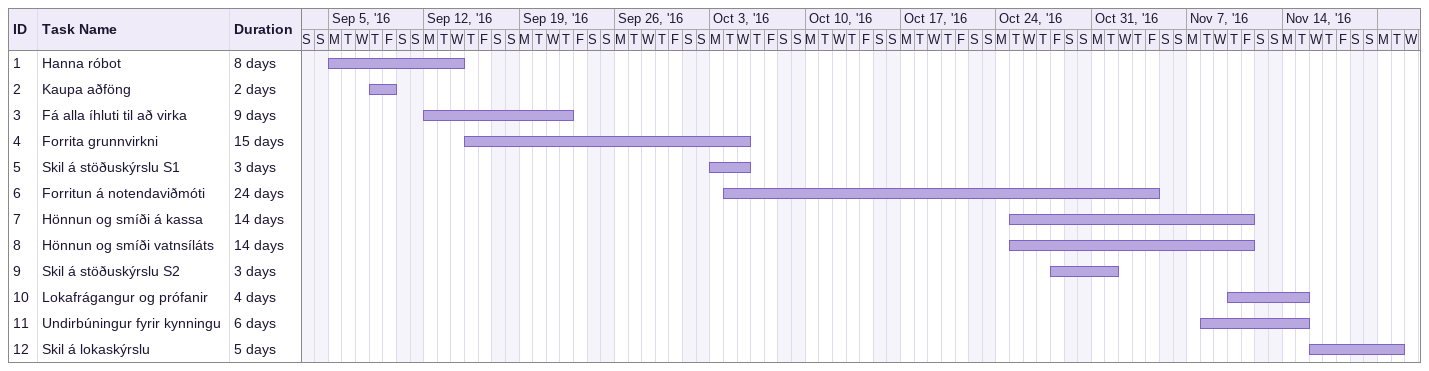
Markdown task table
| ID | Task | Duration | Start | Finish |
|---|---|---|---|---|
| 1 | Hanna róbot | 8d | 2016-09-05 | 2016-09-14 |
| 2 | Kaupa aðföng | 2d | 2016-09-08 | 2016-09-09 |
| 3 | Fá alla íhluti til að virka | 9d | 2016-09-12 | 2016-09-22 |
| 4 | Forrita grunnvirkni | 15d | 2016-09-15 | 2016-10-05 |
| 5 | Skil á stöðuskýrslu S1 | 3d | 2016-10-03 | 2016-10-05 |
| 6 | Forritun á notendaviðmóti | 24d | 2016-10-04 | 2016-11-04 |
| 7 | Hönnun og smíði á kassa | 14d | 2016-10-25 | 2016-11-11 |
| 8 | Hönnun og smíði vatnsíláts | 14d | 2016-10-25 | 2016-11-11 |
| 9 | Skil á stöðuskýrslu S2 | 3d | 2016-10-28 | 2016-11-01 |
| 10 | Lokafrágangur og prófanir | 4d | 2016-11-10 | 2016-11-15 |
| 11 | Undirbúningur fyrir kynningu | 6d | 2016-11-08 | 2016-11-15 |
| 12 | Skil á lokaskýrslu | 5d | 2016-11-16 | 2016-11-22 |
